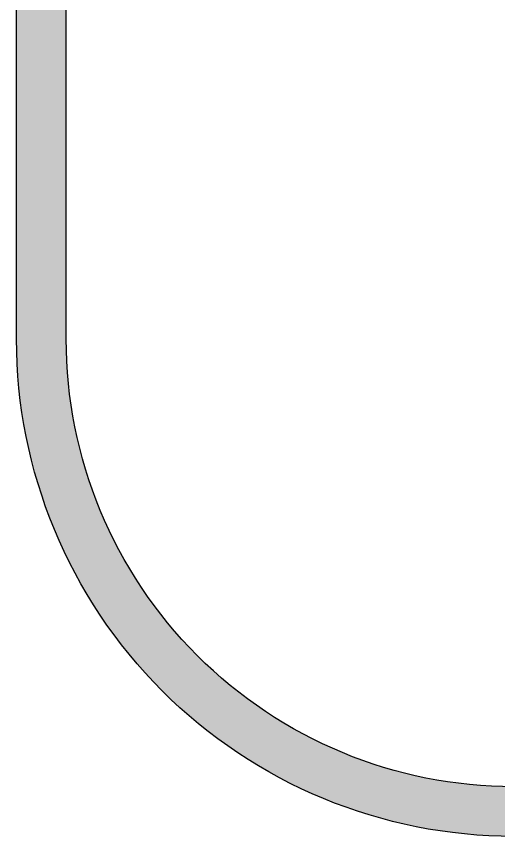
# Model space of a CAD drawing. Extents: x 148 to 238, y 143 to 253.
# Drawn here: x 147.82 to 157.52, y 162.58 to 179.07 of the extents above; entities that cross this region are included whole.
import ezdxf

# ---------------------------------------------------------------- set-up
doc = ezdxf.new("R2010")
doc.units = 0
doc.header["$LTSCALE"] = 10
doc.layers.add('L25', color=1, linetype='CONTINUOUS')

msp = doc.modelspace()

# ---------------------------------------------------------------- hatches: boundary and pattern name
at = {"layer": 'L25'}
h = msp.add_hatch(color=256, dxfattribs=at)
edge = h.paths.add_edge_path(flags=16)
edge.add_line((148.825, 172.581), (148.825, 242.581))
edge.add_arc((157.825, 242.581), 9, 90, 180, ccw=False)
edge.add_line((157.825, 251.581), (227.825, 251.581))
edge.add_arc((227.825, 242.581), 9, 0, 90, ccw=False)
edge.add_line((236.825, 242.581), (236.825, 172.581))
edge.add_arc((227.825, 172.581), 9, -90, 0, ccw=False)
edge.add_line((227.825, 163.581), (157.825, 163.581))
edge.add_arc((157.825, 172.581), 9, 180, 270, ccw=False)
edge = h.paths.add_edge_path()
edge.add_line((147.825, 172.581), (147.825, 242.581))
edge.add_arc((157.825, 242.581), 10, 90, 180, ccw=False)
edge.add_line((157.825, 252.581), (227.825, 252.581))
edge.add_arc((227.825, 242.581), 10, 0, 90, ccw=False)
edge.add_line((237.825, 242.581), (237.825, 172.581))
edge.add_arc((227.825, 172.581), 10, -90, 0, ccw=False)
edge.add_line((227.825, 162.581), (157.825, 162.581))
edge.add_arc((157.825, 172.581), 10, 180, 270, ccw=False)

# ---------------------------------------------------------------- linework, layer by layer
for points in [[(147.825, 172.581), (147.825, 242.581, -0.414214), (157.825, 252.581), (227.825, 252.581, -0.414214), (237.825, 242.581), (237.825, 172.581, -0.414214), (227.825, 162.581), (157.825, 162.581, -0.414214)], [(148.825, 172.581), (148.825, 242.581, -0.414214), (157.825, 251.581), (227.825, 251.581, -0.414214), (236.825, 242.581), (236.825, 172.581, -0.414214), (227.825, 163.581), (157.825, 163.581, -0.414214)]]:
    msp.add_lwpolyline(points, format="xyb", close=True, dxfattribs=at)

doc.saveas('drawing.dxf')
